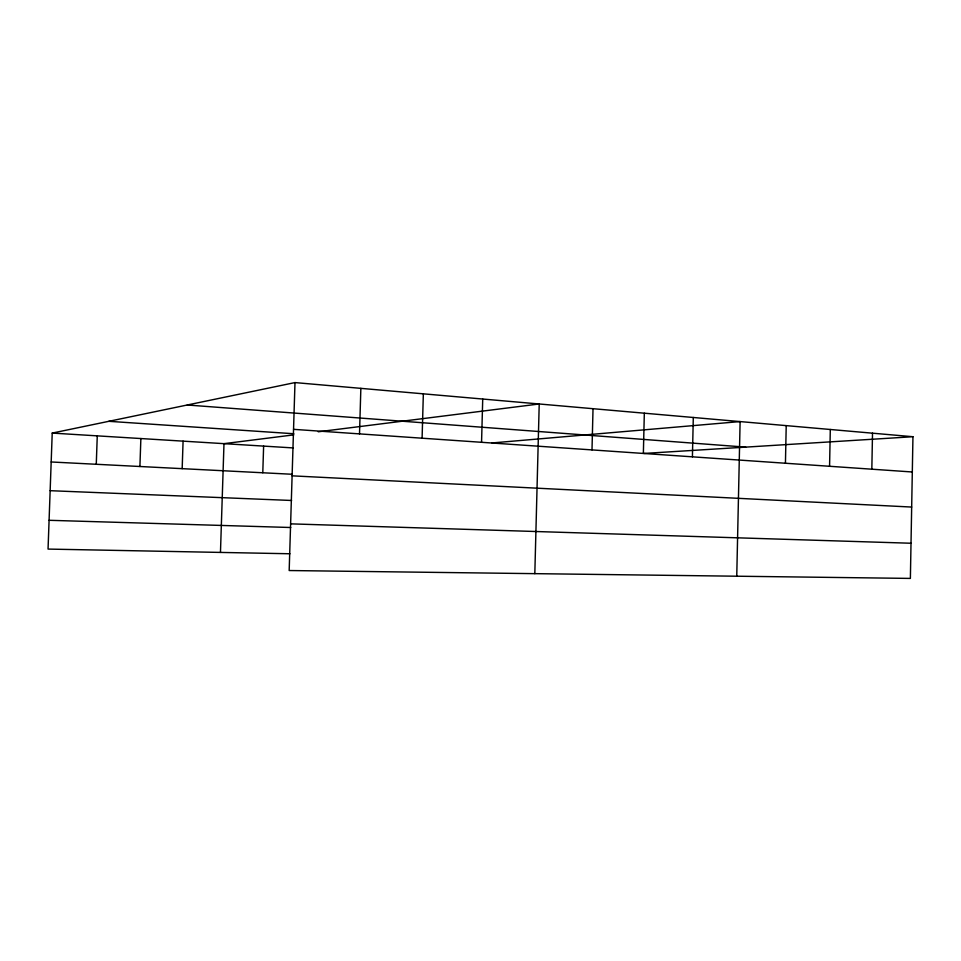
<?xml version="1.0" encoding="UTF-8"?>
<svg xmlns="http://www.w3.org/2000/svg" width="961" height="961" viewBox="0 0 961 961"><rect width="100%" height="100%" fill="white"/><g stroke="black" fill="none" stroke-linecap="round" stroke-linejoin="round"><path stroke-width="1.44" d="M871.831 469.196L872.516 433.183M912.95 436.726L910.379 578.414L289.177 570.534L294.991 382.586L912.95 436.726L644.158 453.436M785.437 463.238L786.218 425.615M829.571 466.277L830.304 429.483M692.413 456.823L693.301 417.482M736.751 576.216L740.114 421.579L492.104 442.949M643.365 453.448L644.326 413.194M534.821 573.657L539.217 403.98L318.259 431.789M592 449.904L593.021 408.701M481.557 442.288L482.722 399.031M359.51 433.879L360.855 388.364M422.095 438.192L423.345 393.83M220.465 552.419L223.985 443.658L293.718 434.877M262.785 472.764L263.626 446.096M139.91 466.493L140.871 438.54M182.17 468.656L183.083 441.147M294.991 382.586L52.218 433.087L48.05 549.079L289.922 553.764M96.268 464.271L97.265 435.862M49.083 520.297L290.739 527.505M290.618 523.853L911.016 543.241M50.152 490.687L291.567 500.477M292.108 475.839L911.677 507.06M51.185 461.977L292.384 474.278M52.218 433.087L293.201 447.922M108.833 421.314L293.826 433.747M293.549 429.339L912.313 471.983M187.263 405.001L745.676 447.117"/></g></svg>
